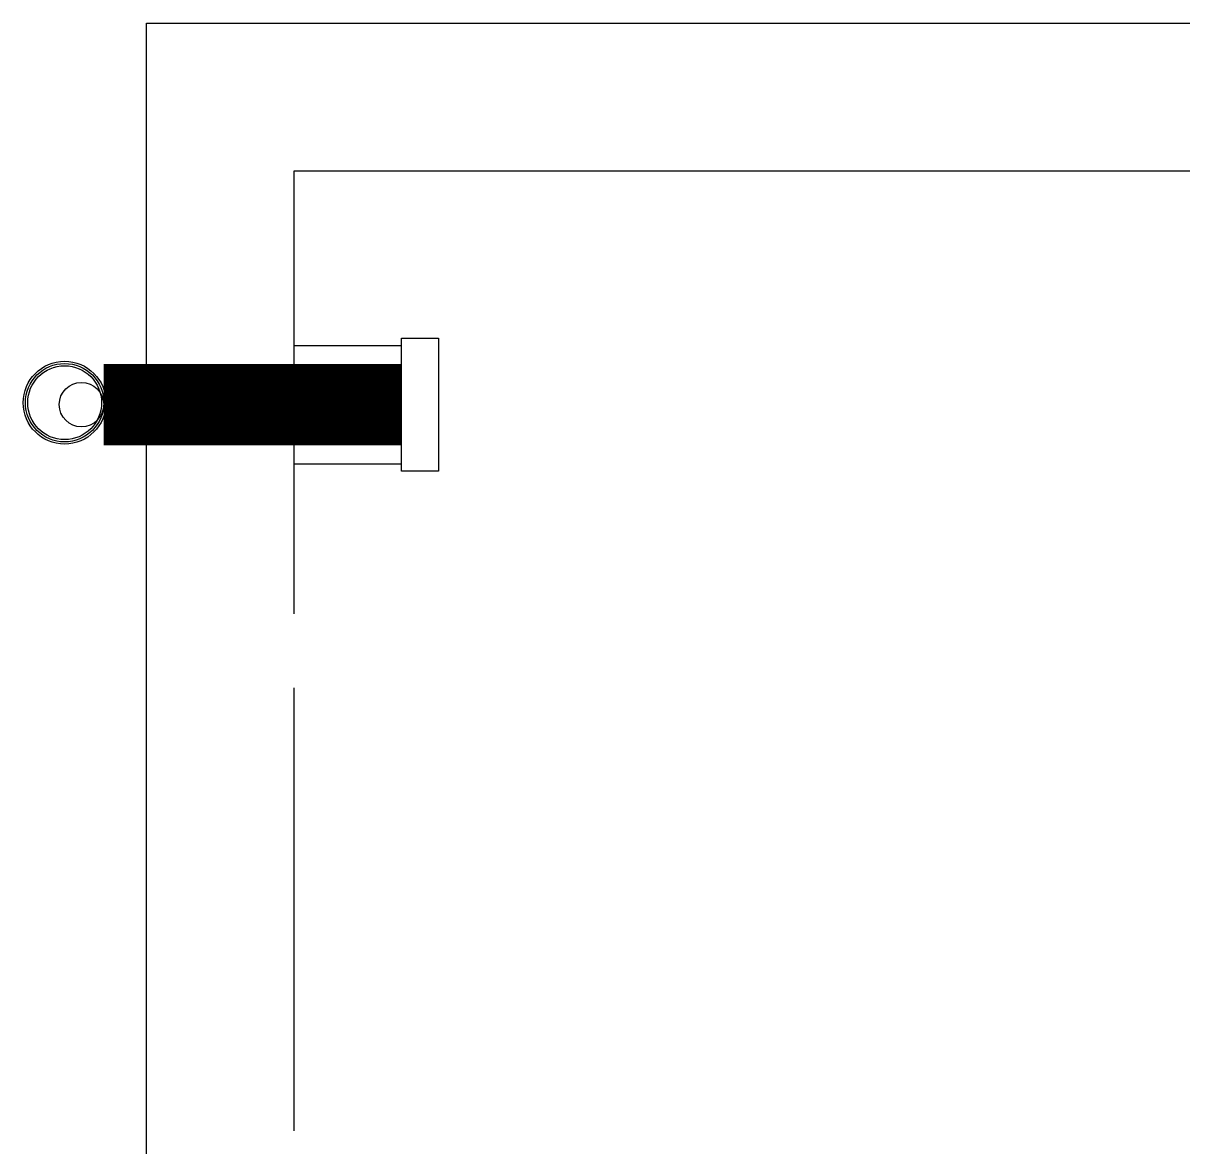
# Model space of a CAD drawing. Header units: millimetres. Extents: x 553474 to 556484, y 6145926 to 6146600.
# Drawn here: x 554117.076 to 554118.646, y 6146171.592 to 6146173.114 of the extents above; entities that cross this region are included whole.
import ezdxf

# ---------------------------------------------------------------- set-up
doc = ezdxf.new("R2010")
doc.units = ezdxf.units.MM
doc.linetypes.add('DASHED2', pattern=[9.525, 6.35, -3.175])
for name, color, linetype in [('DESAGUES PRIMARIOS', 10, 'Continuous'), ('IS-VENTILACIONES', 92, 'Continuous'), ('Muros', 5, 'Continuous')]:
    doc.layers.add(name, color=color, linetype=linetype)

# ---------------------------------------------------------------- blocks, each defined once
blk = doc.blocks.new('bajada-100')
at = {"linetype": 'Continuous'}
for radius in [0.0561, 0.0531, 0.05]:
    blk.add_circle((0, 0), radius, dxfattribs=at)
blk = doc.blocks.new('A$C5BAE3263')
at = {"elevation": 9.796}
blk.add_lwpolyline([(0.3453, 1.9734), (0.3953, 1.9734), (0.3953, 1.7934), (0.3453, 1.7934)], close=True, dxfattribs=at)
blk.add_lwpolyline([(0.3453, 1.9734), (0.3953, 1.9734), (0.3953, 1.7934), (0.3453, 1.7934)], close=True, dxfattribs=at)
at = {"layer": 'IS-VENTILACIONES', "linetype": 'DASHED2'}
for p, q in [((0.2, 1.9634, 9.796), (0.3453, 1.9634, 9.796)), ((0.2, 1.9634, 9.796), (0.3453, 1.9634, 9.796)), ((0.2, 1.8034, 9.796), (0.3453, 1.8034, 9.796)), ((0.2, 1.8034, 9.796), (0.3453, 1.8034, 9.796))]:
    blk.add_line(p, q, dxfattribs=at)
at = {"layer": 'IS-VENTILACIONES', "const_width": 0.11, "elevation": 9.796}
blk.add_lwpolyline([(-0.0579, 1.8834), (0.3453, 1.8834)], dxfattribs=at)
blk.add_lwpolyline([(-0.0579, 1.8834), (0.3453, 1.8834)], dxfattribs=at)
at = {"layer": 'IS-VENTILACIONES'}
blk.add_circle((-0.0881, 1.8834, 9.796), 0.0301, dxfattribs=at)
blk.add_circle((-0.0881, 1.8834, 9.796), 0.0301, dxfattribs=at)
at = {"layer": 'Muros', "color": 10, "elevation": 9.796}
for points in [[(0, 0.58), (0, 2.4), (1.68, 2.4)], [(0, 0.58), (0, 2.4), (1.68, 2.4)], [(0.2, 1.6), (0.2, 2.2), (1.68, 2.2)], [(0.2, 1.6), (0.2, 2.2), (1.68, 2.2)], [(0.2, 0.9), (0.2, 1.5)]]:
    blk.add_lwpolyline(points, dxfattribs=at)
at = {"layer": 'IS-VENTILACIONES', "rotation": 270}
blk.add_blockref('bajada-100', (-0.1109, 1.886, 9.796), dxfattribs=at)
blk.add_blockref('bajada-100', (-0.1109, 1.886, 9.796), dxfattribs=at)

msp = doc.modelspace()

# ---------------------------------------------------------------- block references
at = {"layer": 'DESAGUES PRIMARIOS', "color": 254, "lineweight": 5}
msp.add_blockref('A$C5BAE3263', (554117.2433, 6146170.7137), dxfattribs=at)

doc.saveas('drawing.dxf')
